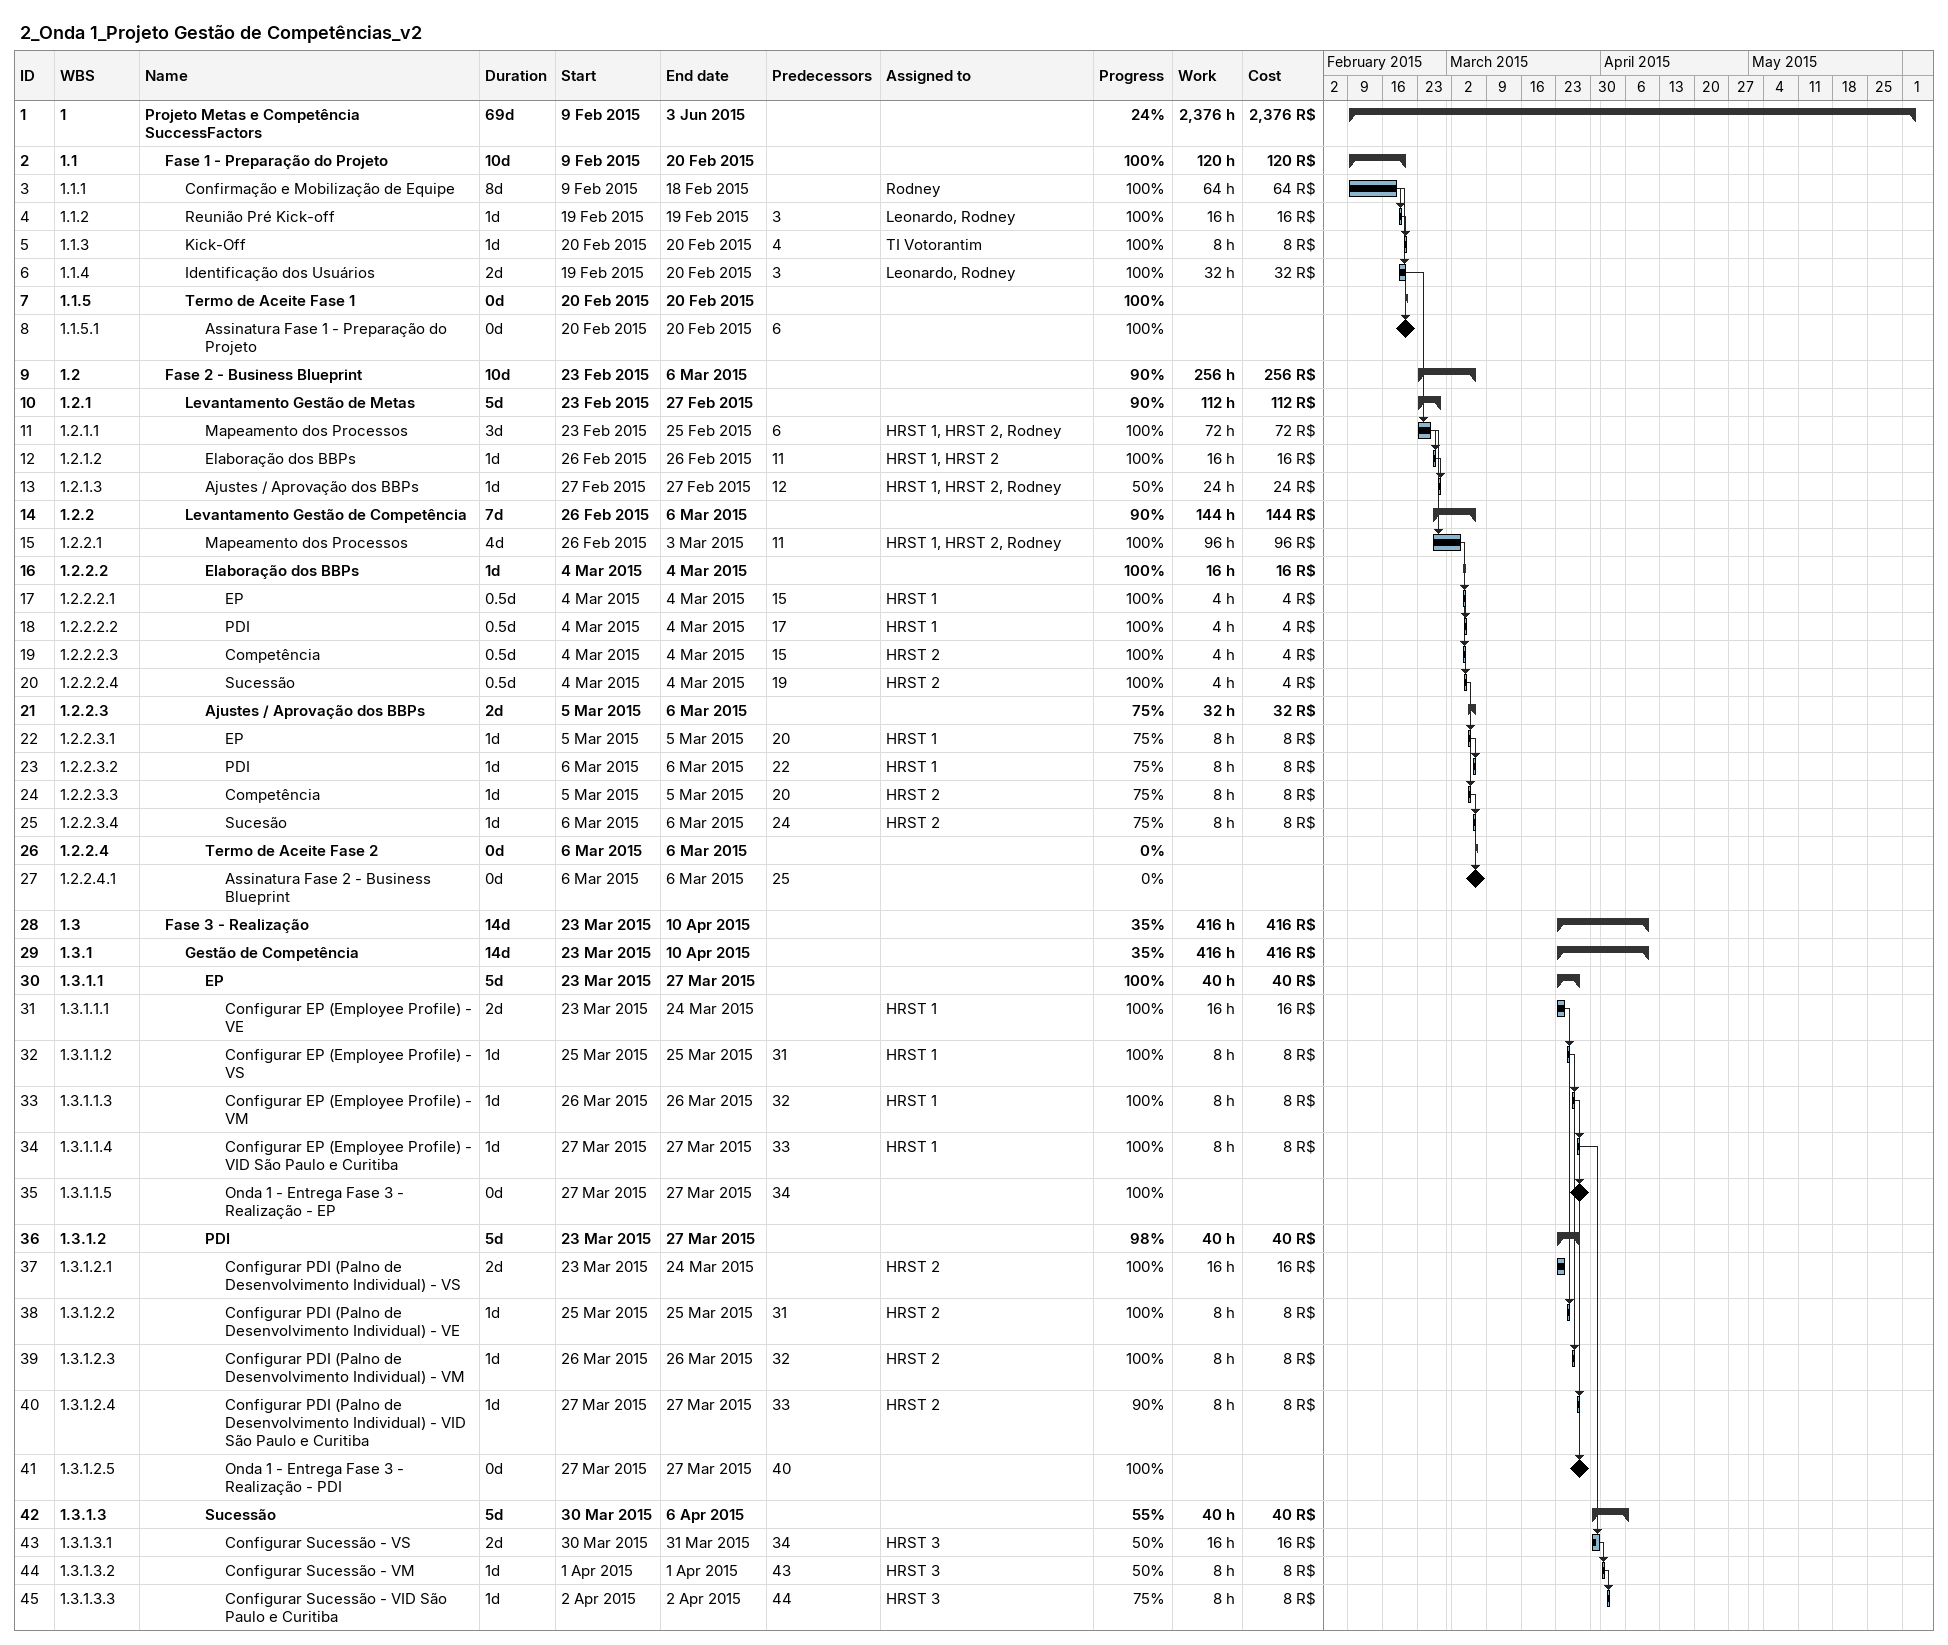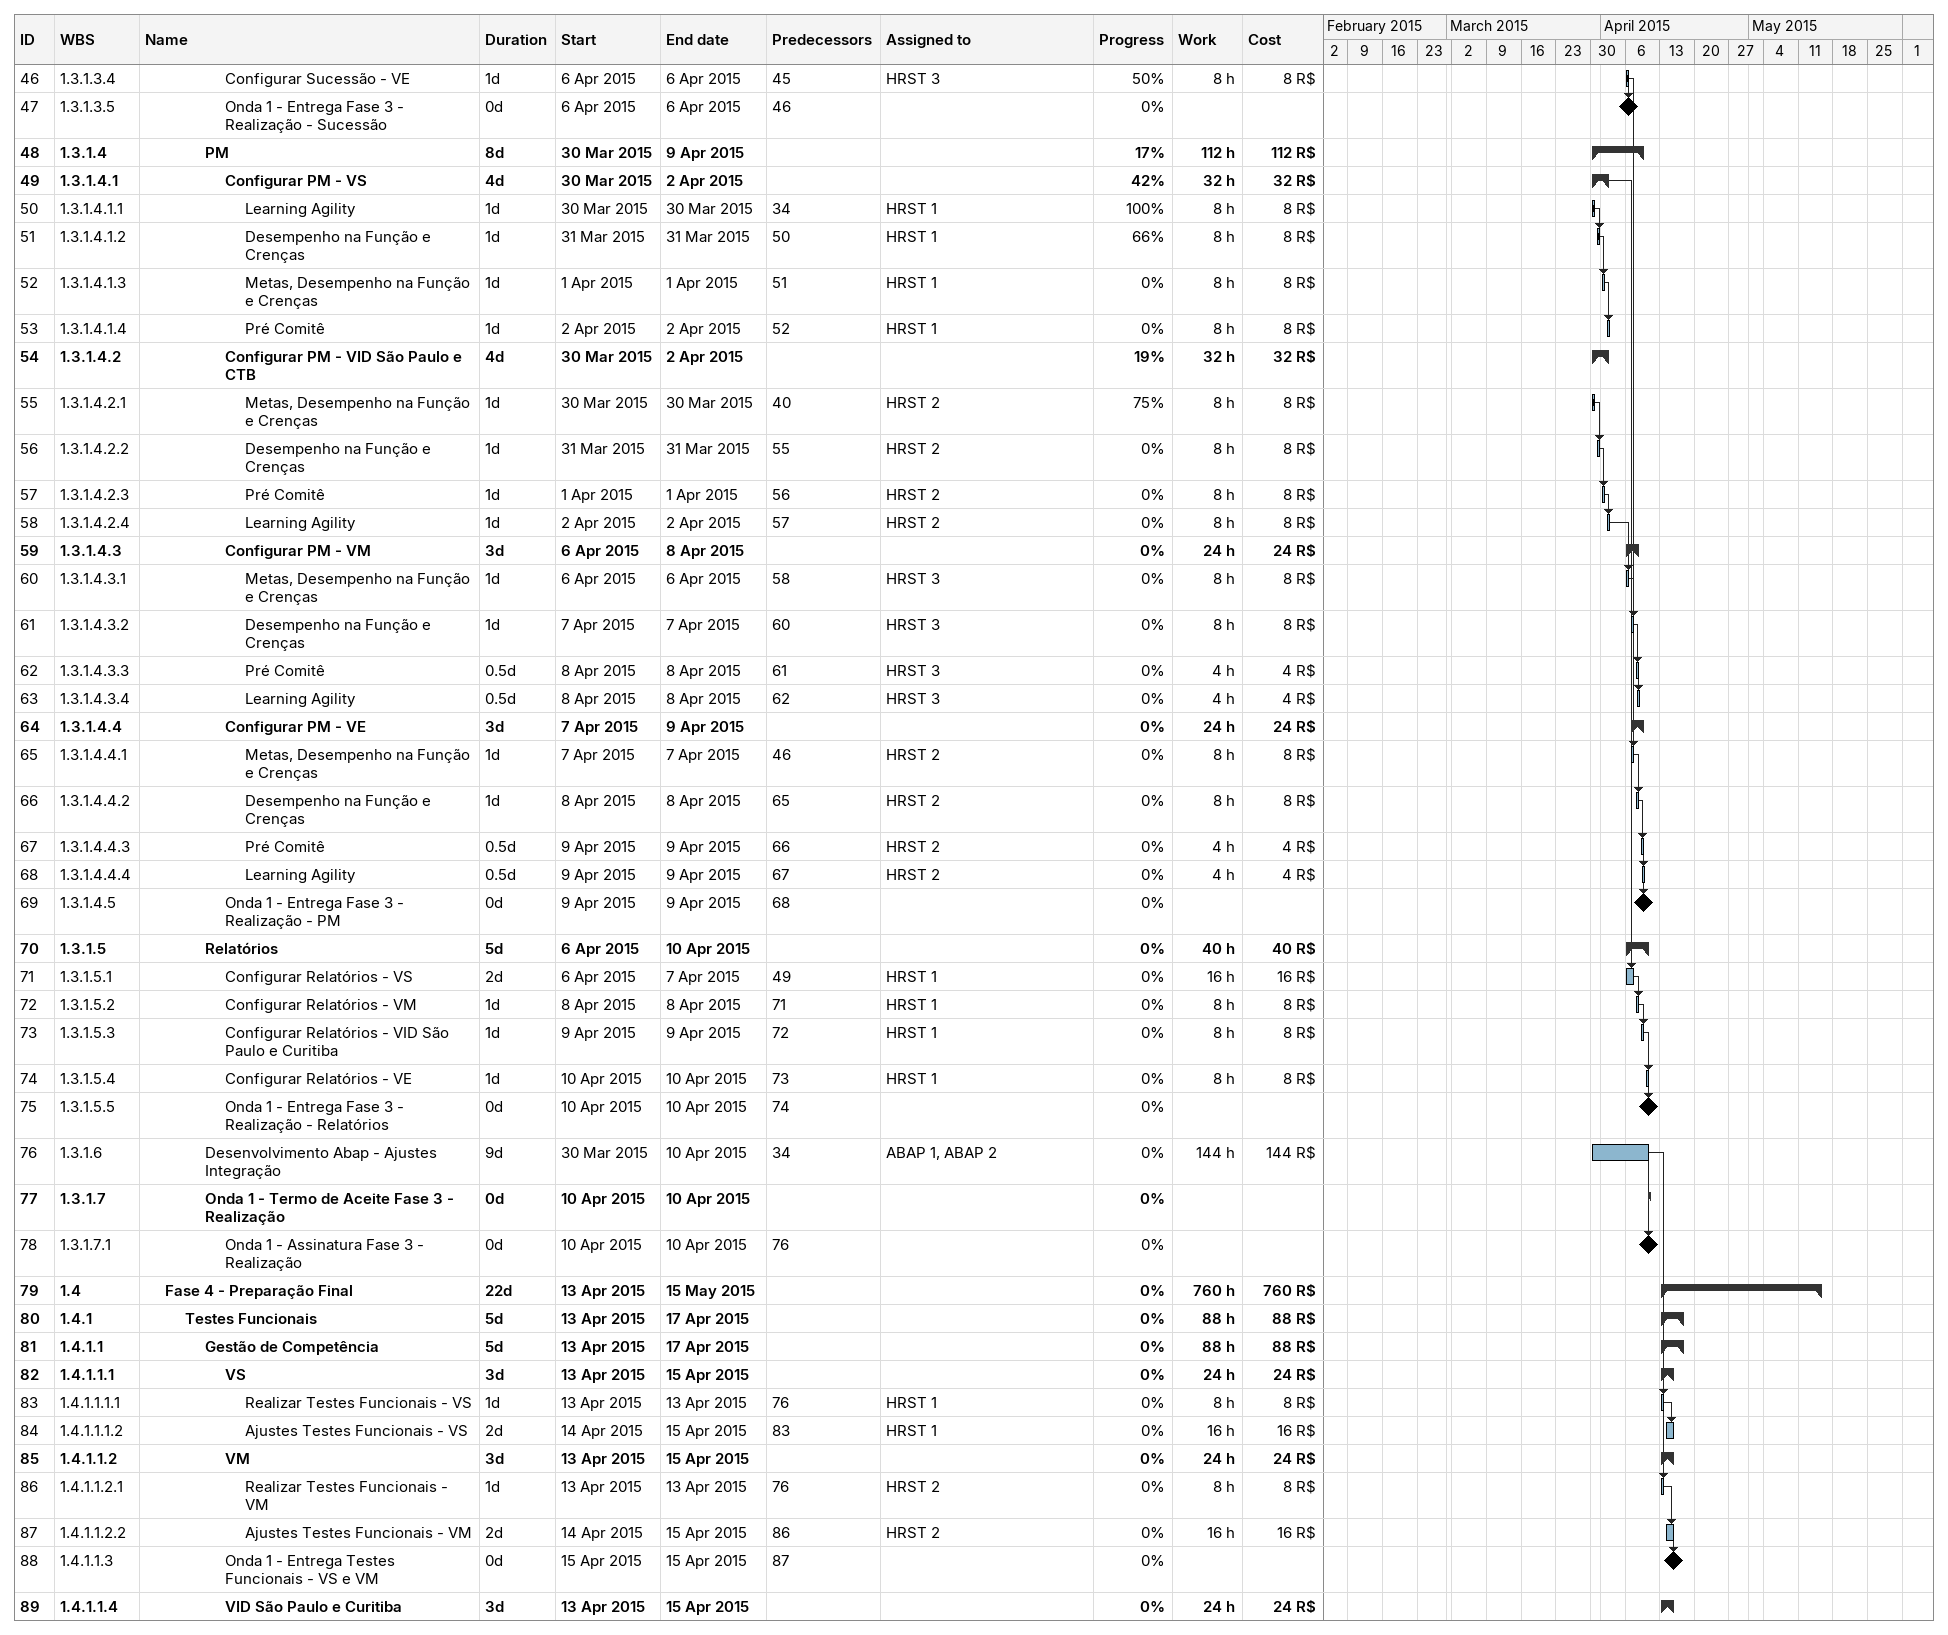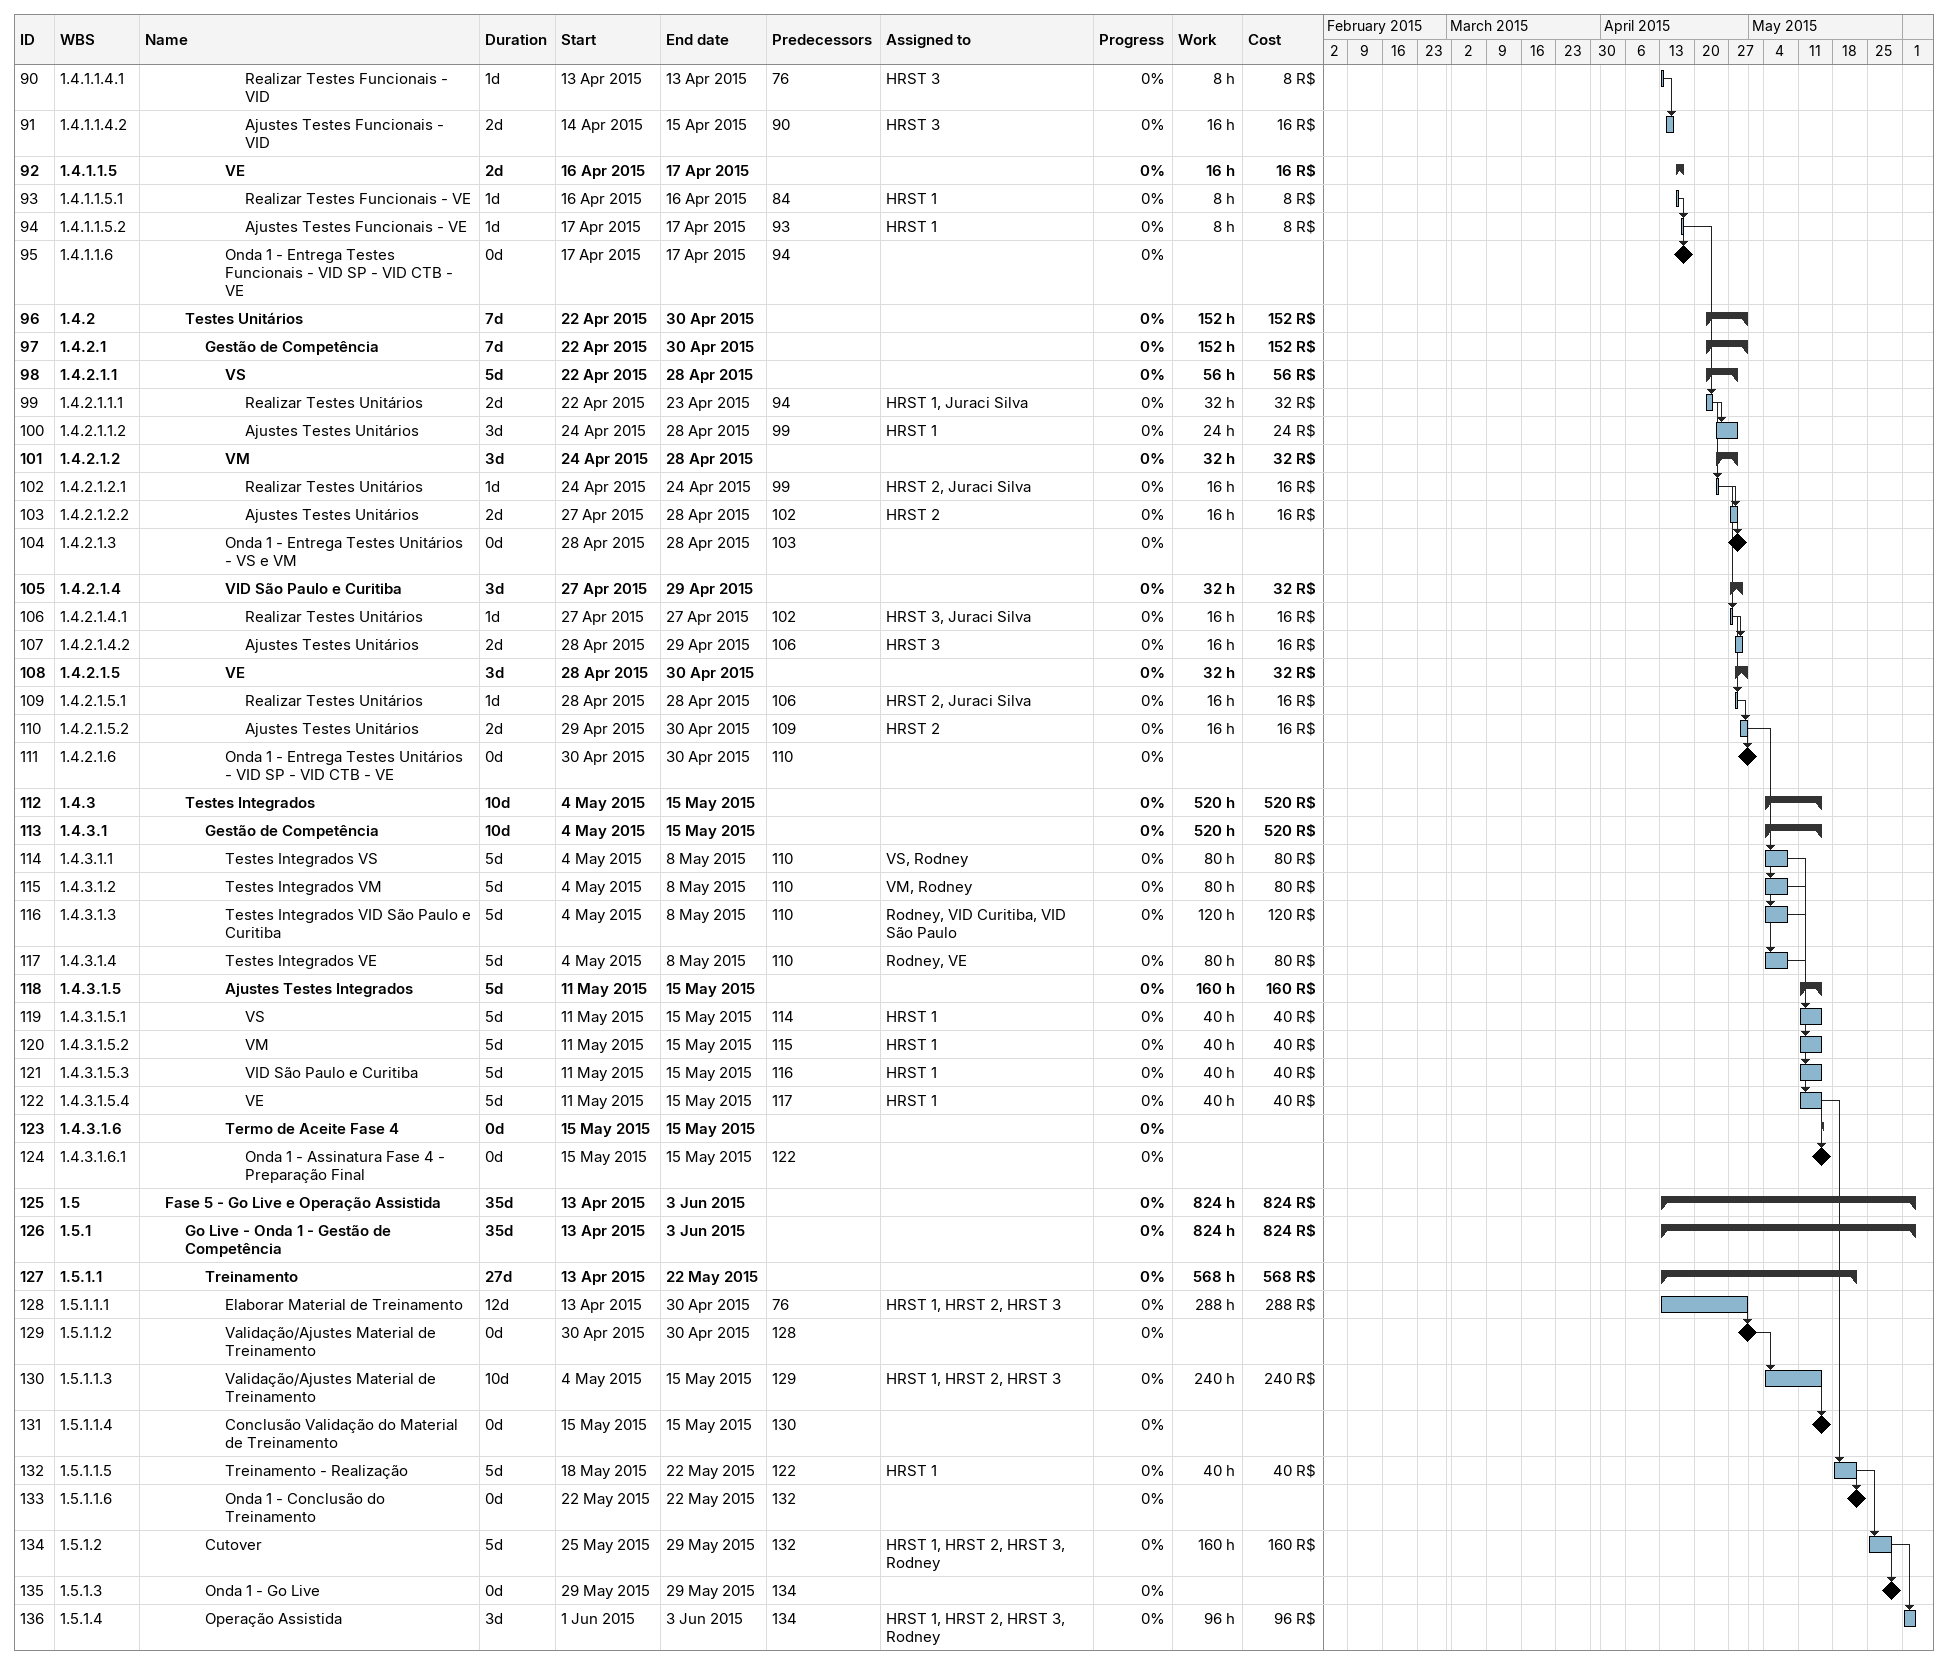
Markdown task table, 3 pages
2_Onda 1_Projeto Gestão de Competências_v2

| ID | WBS | Task | Duration | Start | Finish | Predecessors | Resources | % complete | Work (h) | Cost (R$) |
|---|---|---|---|---|---|---|---|---|---|---|
| 1 | 1 | **Projeto Metas e Competência SuccessFactors** | 69d | 2015-02-09 | 2015-06-03 |  |  | 24 | 2376 | 2376 |
| 2 | 1.1 | **Fase 1 - Preparação do Projeto** | 10d | 2015-02-09 | 2015-02-20 |  |  | 100 | 120 | 120 |
| 3 | 1.1.1 | Confirmação e Mobilização de Equipe | 8d | 2015-02-09 | 2015-02-18 |  | Rodney | 100 | 64 | 64 |
| 4 | 1.1.2 | Reunião Pré Kick-off | 1d | 2015-02-19 | 2015-02-19 | 3 | Leonardo, Rodney | 100 | 16 | 16 |
| 5 | 1.1.3 | Kick-Off | 1d | 2015-02-20 | 2015-02-20 | 4 | TI Votorantim | 100 | 8 | 8 |
| 6 | 1.1.4 | Identificação dos Usuários | 2d | 2015-02-19 | 2015-02-20 | 3 | Leonardo, Rodney | 100 | 32 | 32 |
| 7 | 1.1.5 | **Termo de Aceite Fase 1** | 0d | 2015-02-20 | 2015-02-20 |  |  | 100 |  |  |
| 8 | 1.1.5.1 | Assinatura Fase 1 - Preparação do Projeto | 0d | 2015-02-20 | 2015-02-20 | 6 |  | 100 |  |  |
| 9 | 1.2 | **Fase 2 - Business Blueprint** | 10d | 2015-02-23 | 2015-03-06 |  |  | 90 | 256 | 256 |
| 10 | 1.2.1 | **Levantamento Gestão de Metas** | 5d | 2015-02-23 | 2015-02-27 |  |  | 90 | 112 | 112 |
| 11 | 1.2.1.1 | Mapeamento dos Processos | 3d | 2015-02-23 | 2015-02-25 | 6 | HRST 1, HRST 2, Rodney | 100 | 72 | 72 |
| 12 | 1.2.1.2 | Elaboração dos BBPs | 1d | 2015-02-26 | 2015-02-26 | 11 | HRST 1, HRST 2 | 100 | 16 | 16 |
| 13 | 1.2.1.3 | Ajustes / Aprovação dos BBPs | 1d | 2015-02-27 | 2015-02-27 | 12 | HRST 1, HRST 2, Rodney | 50 | 24 | 24 |
| 14 | 1.2.2 | **Levantamento Gestão de Competência** | 7d | 2015-02-26 | 2015-03-06 |  |  | 90 | 144 | 144 |
| 15 | 1.2.2.1 | Mapeamento dos Processos | 4d | 2015-02-26 | 2015-03-03 | 11 | HRST 1, HRST 2, Rodney | 100 | 96 | 96 |
| 16 | 1.2.2.2 | **Elaboração dos BBPs** | 1d | 2015-03-04 | 2015-03-04 |  |  | 100 | 16 | 16 |
| 17 | 1.2.2.2.1 | EP | 0.5d | 2015-03-04 | 2015-03-04 | 15 | HRST 1 | 100 | 4 | 4 |
| 18 | 1.2.2.2.2 | PDI | 0.5d | 2015-03-04 | 2015-03-04 | 17 | HRST 1 | 100 | 4 | 4 |
| 19 | 1.2.2.2.3 | Competência | 0.5d | 2015-03-04 | 2015-03-04 | 15 | HRST 2 | 100 | 4 | 4 |
| 20 | 1.2.2.2.4 | Sucessão | 0.5d | 2015-03-04 | 2015-03-04 | 19 | HRST 2 | 100 | 4 | 4 |
| 21 | 1.2.2.3 | **Ajustes / Aprovação dos BBPs** | 2d | 2015-03-05 | 2015-03-06 |  |  | 75 | 32 | 32 |
| 22 | 1.2.2.3.1 | EP | 1d | 2015-03-05 | 2015-03-05 | 20 | HRST 1 | 75 | 8 | 8 |
| 23 | 1.2.2.3.2 | PDI | 1d | 2015-03-06 | 2015-03-06 | 22 | HRST 1 | 75 | 8 | 8 |
| 24 | 1.2.2.3.3 | Competência | 1d | 2015-03-05 | 2015-03-05 | 20 | HRST 2 | 75 | 8 | 8 |
| 25 | 1.2.2.3.4 | Sucesão | 1d | 2015-03-06 | 2015-03-06 | 24 | HRST 2 | 75 | 8 | 8 |
| 26 | 1.2.2.4 | **Termo de Aceite Fase 2** | 0d | 2015-03-06 | 2015-03-06 |  |  | 0 |  |  |
| 27 | 1.2.2.4.1 | Assinatura Fase 2 - Business Blueprint | 0d | 2015-03-06 | 2015-03-06 | 25 |  | 0 |  |  |
| 28 | 1.3 | **Fase 3 - Realização** | 14d | 2015-03-23 | 2015-04-10 |  |  | 35 | 416 | 416 |
| 29 | 1.3.1 | **Gestão de Competência** | 14d | 2015-03-23 | 2015-04-10 |  |  | 35 | 416 | 416 |
| 30 | 1.3.1.1 | **EP** | 5d | 2015-03-23 | 2015-03-27 |  |  | 100 | 40 | 40 |
| 31 | 1.3.1.1.1 | Configurar EP (Employee Profile) - VE | 2d | 2015-03-23 | 2015-03-24 |  | HRST 1 | 100 | 16 | 16 |
| 32 | 1.3.1.1.2 | Configurar EP (Employee Profile) - VS | 1d | 2015-03-25 | 2015-03-25 | 31 | HRST 1 | 100 | 8 | 8 |
| 33 | 1.3.1.1.3 | Configurar EP (Employee Profile) - VM | 1d | 2015-03-26 | 2015-03-26 | 32 | HRST 1 | 100 | 8 | 8 |
| 34 | 1.3.1.1.4 | Configurar EP (Employee Profile) - VID São Paulo e Curitiba | 1d | 2015-03-27 | 2015-03-27 | 33 | HRST 1 | 100 | 8 | 8 |
| 35 | 1.3.1.1.5 | Onda 1 - Entrega Fase 3 - Realização - EP | 0d | 2015-03-27 | 2015-03-27 | 34 |  | 100 |  |  |
| 36 | 1.3.1.2 | **PDI** | 5d | 2015-03-23 | 2015-03-27 |  |  | 98 | 40 | 40 |
| 37 | 1.3.1.2.1 | Configurar PDI (Palno de Desenvolvimento Individual) - VS | 2d | 2015-03-23 | 2015-03-24 |  | HRST 2 | 100 | 16 | 16 |
| 38 | 1.3.1.2.2 | Configurar PDI (Palno de Desenvolvimento Individual) - VE | 1d | 2015-03-25 | 2015-03-25 | 31 | HRST 2 | 100 | 8 | 8 |
| 39 | 1.3.1.2.3 | Configurar PDI (Palno de Desenvolvimento Individual) - VM | 1d | 2015-03-26 | 2015-03-26 | 32 | HRST 2 | 100 | 8 | 8 |
| 40 | 1.3.1.2.4 | Configurar PDI (Palno de Desenvolvimento Individual) - VID São Paulo e Curitiba | 1d | 2015-03-27 | 2015-03-27 | 33 | HRST 2 | 90 | 8 | 8 |
| 41 | 1.3.1.2.5 | Onda 1 - Entrega Fase 3 - Realização - PDI | 0d | 2015-03-27 | 2015-03-27 | 40 |  | 100 |  |  |
| 42 | 1.3.1.3 | **Sucessão** | 5d | 2015-03-30 | 2015-04-06 |  |  | 55 | 40 | 40 |
| 43 | 1.3.1.3.1 | Configurar Sucessão - VS | 2d | 2015-03-30 | 2015-03-31 | 34 | HRST 3 | 50 | 16 | 16 |
| 44 | 1.3.1.3.2 | Configurar Sucessão - VM | 1d | 2015-04-01 | 2015-04-01 | 43 | HRST 3 | 50 | 8 | 8 |
| 45 | 1.3.1.3.3 | Configurar Sucessão - VID São Paulo e Curitiba | 1d | 2015-04-02 | 2015-04-02 | 44 | HRST 3 | 75 | 8 | 8 |
| 46 | 1.3.1.3.4 | Configurar Sucessão - VE | 1d | 2015-04-06 | 2015-04-06 | 45 | HRST 3 | 50 | 8 | 8 |
| 47 | 1.3.1.3.5 | Onda 1 - Entrega Fase 3 - Realização - Sucessão | 0d | 2015-04-06 | 2015-04-06 | 46 |  | 0 |  |  |
| 48 | 1.3.1.4 | **PM** | 8d | 2015-03-30 | 2015-04-09 |  |  | 17 | 112 | 112 |
| 49 | 1.3.1.4.1 | **Configurar PM - VS** | 4d | 2015-03-30 | 2015-04-02 |  |  | 42 | 32 | 32 |
| 50 | 1.3.1.4.1.1 | Learning Agility | 1d | 2015-03-30 | 2015-03-30 | 34 | HRST 1 | 100 | 8 | 8 |
| 51 | 1.3.1.4.1.2 | Desempenho na Função e Crenças | 1d | 2015-03-31 | 2015-03-31 | 50 | HRST 1 | 66 | 8 | 8 |
| 52 | 1.3.1.4.1.3 | Metas, Desempenho na Função e Crenças | 1d | 2015-04-01 | 2015-04-01 | 51 | HRST 1 | 0 | 8 | 8 |
| 53 | 1.3.1.4.1.4 | Pré Comitê | 1d | 2015-04-02 | 2015-04-02 | 52 | HRST 1 | 0 | 8 | 8 |
| 54 | 1.3.1.4.2 | **Configurar PM - VID São Paulo e CTB** | 4d | 2015-03-30 | 2015-04-02 |  |  | 19 | 32 | 32 |
| 55 | 1.3.1.4.2.1 | Metas, Desempenho na Função e Crenças | 1d | 2015-03-30 | 2015-03-30 | 40 | HRST 2 | 75 | 8 | 8 |
| 56 | 1.3.1.4.2.2 | Desempenho na Função e Crenças | 1d | 2015-03-31 | 2015-03-31 | 55 | HRST 2 | 0 | 8 | 8 |
| 57 | 1.3.1.4.2.3 | Pré Comitê | 1d | 2015-04-01 | 2015-04-01 | 56 | HRST 2 | 0 | 8 | 8 |
| 58 | 1.3.1.4.2.4 | Learning Agility | 1d | 2015-04-02 | 2015-04-02 | 57 | HRST 2 | 0 | 8 | 8 |
| 59 | 1.3.1.4.3 | **Configurar PM - VM** | 3d | 2015-04-06 | 2015-04-08 |  |  | 0 | 24 | 24 |
| 60 | 1.3.1.4.3.1 | Metas, Desempenho na Função e Crenças | 1d | 2015-04-06 | 2015-04-06 | 58 | HRST 3 | 0 | 8 | 8 |
| 61 | 1.3.1.4.3.2 | Desempenho na Função e Crenças | 1d | 2015-04-07 | 2015-04-07 | 60 | HRST 3 | 0 | 8 | 8 |
| 62 | 1.3.1.4.3.3 | Pré Comitê | 0.5d | 2015-04-08 | 2015-04-08 | 61 | HRST 3 | 0 | 4 | 4 |
| 63 | 1.3.1.4.3.4 | Learning Agility | 0.5d | 2015-04-08 | 2015-04-08 | 62 | HRST 3 | 0 | 4 | 4 |
| 64 | 1.3.1.4.4 | **Configurar PM - VE** | 3d | 2015-04-07 | 2015-04-09 |  |  | 0 | 24 | 24 |
| 65 | 1.3.1.4.4.1 | Metas, Desempenho na Função e Crenças | 1d | 2015-04-07 | 2015-04-07 | 46 | HRST 2 | 0 | 8 | 8 |
| 66 | 1.3.1.4.4.2 | Desempenho na Função e Crenças | 1d | 2015-04-08 | 2015-04-08 | 65 | HRST 2 | 0 | 8 | 8 |
| 67 | 1.3.1.4.4.3 | Pré Comitê | 0.5d | 2015-04-09 | 2015-04-09 | 66 | HRST 2 | 0 | 4 | 4 |
| 68 | 1.3.1.4.4.4 | Learning Agility | 0.5d | 2015-04-09 | 2015-04-09 | 67 | HRST 2 | 0 | 4 | 4 |
| 69 | 1.3.1.4.5 | Onda 1 - Entrega Fase 3 - Realização - PM | 0d | 2015-04-09 | 2015-04-09 | 68 |  | 0 |  |  |
| 70 | 1.3.1.5 | **Relatórios** | 5d | 2015-04-06 | 2015-04-10 |  |  | 0 | 40 | 40 |
| 71 | 1.3.1.5.1 | Configurar Relatórios - VS | 2d | 2015-04-06 | 2015-04-07 | 49 | HRST 1 | 0 | 16 | 16 |
| 72 | 1.3.1.5.2 | Configurar Relatórios - VM | 1d | 2015-04-08 | 2015-04-08 | 71 | HRST 1 | 0 | 8 | 8 |
| 73 | 1.3.1.5.3 | Configurar Relatórios - VID São Paulo e Curitiba | 1d | 2015-04-09 | 2015-04-09 | 72 | HRST 1 | 0 | 8 | 8 |
| 74 | 1.3.1.5.4 | Configurar Relatórios - VE | 1d | 2015-04-10 | 2015-04-10 | 73 | HRST 1 | 0 | 8 | 8 |
| 75 | 1.3.1.5.5 | Onda 1 - Entrega Fase 3 - Realização - Relatórios | 0d | 2015-04-10 | 2015-04-10 | 74 |  | 0 |  |  |
| 76 | 1.3.1.6 | Desenvolvimento Abap - Ajustes Integração | 9d | 2015-03-30 | 2015-04-10 | 34 | ABAP 1, ABAP 2 | 0 | 144 | 144 |
| 77 | 1.3.1.7 | **Onda 1 - Termo de Aceite Fase 3 - Realização** | 0d | 2015-04-10 | 2015-04-10 |  |  | 0 |  |  |
| 78 | 1.3.1.7.1 | Onda 1 - Assinatura Fase 3 - Realização | 0d | 2015-04-10 | 2015-04-10 | 76 |  | 0 |  |  |
| 79 | 1.4 | **Fase 4 - Preparação Final** | 22d | 2015-04-13 | 2015-05-15 |  |  | 0 | 760 | 760 |
| 80 | 1.4.1 | **Testes Funcionais** | 5d | 2015-04-13 | 2015-04-17 |  |  | 0 | 88 | 88 |
| 81 | 1.4.1.1 | **Gestão de Competência** | 5d | 2015-04-13 | 2015-04-17 |  |  | 0 | 88 | 88 |
| 82 | 1.4.1.1.1 | **VS** | 3d | 2015-04-13 | 2015-04-15 |  |  | 0 | 24 | 24 |
| 83 | 1.4.1.1.1.1 | Realizar Testes Funcionais - VS | 1d | 2015-04-13 | 2015-04-13 | 76 | HRST 1 | 0 | 8 | 8 |
| 84 | 1.4.1.1.1.2 | Ajustes Testes Funcionais - VS | 2d | 2015-04-14 | 2015-04-15 | 83 | HRST 1 | 0 | 16 | 16 |
| 85 | 1.4.1.1.2 | **VM** | 3d | 2015-04-13 | 2015-04-15 |  |  | 0 | 24 | 24 |
| 86 | 1.4.1.1.2.1 | Realizar Testes Funcionais - VM | 1d | 2015-04-13 | 2015-04-13 | 76 | HRST 2 | 0 | 8 | 8 |
| 87 | 1.4.1.1.2.2 | Ajustes Testes Funcionais - VM | 2d | 2015-04-14 | 2015-04-15 | 86 | HRST 2 | 0 | 16 | 16 |
| 88 | 1.4.1.1.3 | Onda 1 - Entrega Testes Funcionais - VS e VM | 0d | 2015-04-15 | 2015-04-15 | 87 |  | 0 |  |  |
| 89 | 1.4.1.1.4 | **VID São Paulo e Curitiba** | 3d | 2015-04-13 | 2015-04-15 |  |  | 0 | 24 | 24 |
| 90 | 1.4.1.1.4.1 | Realizar Testes Funcionais - VID | 1d | 2015-04-13 | 2015-04-13 | 76 | HRST 3 | 0 | 8 | 8 |
| 91 | 1.4.1.1.4.2 | Ajustes Testes Funcionais - VID | 2d | 2015-04-14 | 2015-04-15 | 90 | HRST 3 | 0 | 16 | 16 |
| 92 | 1.4.1.1.5 | **VE** | 2d | 2015-04-16 | 2015-04-17 |  |  | 0 | 16 | 16 |
| 93 | 1.4.1.1.5.1 | Realizar Testes Funcionais - VE | 1d | 2015-04-16 | 2015-04-16 | 84 | HRST 1 | 0 | 8 | 8 |
| 94 | 1.4.1.1.5.2 | Ajustes Testes Funcionais - VE | 1d | 2015-04-17 | 2015-04-17 | 93 | HRST 1 | 0 | 8 | 8 |
| 95 | 1.4.1.1.6 | Onda 1 - Entrega Testes Funcionais - VID SP - VID CTB - VE | 0d | 2015-04-17 | 2015-04-17 | 94 |  | 0 |  |  |
| 96 | 1.4.2 | **Testes Unitários** | 7d | 2015-04-22 | 2015-04-30 |  |  | 0 | 152 | 152 |
| 97 | 1.4.2.1 | **Gestão de Competência** | 7d | 2015-04-22 | 2015-04-30 |  |  | 0 | 152 | 152 |
| 98 | 1.4.2.1.1 | **VS** | 5d | 2015-04-22 | 2015-04-28 |  |  | 0 | 56 | 56 |
| 99 | 1.4.2.1.1.1 | Realizar Testes Unitários | 2d | 2015-04-22 | 2015-04-23 | 94 | HRST 1, Juraci Silva | 0 | 32 | 32 |
| 100 | 1.4.2.1.1.2 | Ajustes Testes Unitários | 3d | 2015-04-24 | 2015-04-28 | 99 | HRST 1 | 0 | 24 | 24 |
| 101 | 1.4.2.1.2 | **VM** | 3d | 2015-04-24 | 2015-04-28 |  |  | 0 | 32 | 32 |
| 102 | 1.4.2.1.2.1 | Realizar Testes Unitários | 1d | 2015-04-24 | 2015-04-24 | 99 | HRST 2, Juraci Silva | 0 | 16 | 16 |
| 103 | 1.4.2.1.2.2 | Ajustes Testes Unitários | 2d | 2015-04-27 | 2015-04-28 | 102 | HRST 2 | 0 | 16 | 16 |
| 104 | 1.4.2.1.3 | Onda 1 - Entrega Testes Unitários - VS e VM | 0d | 2015-04-28 | 2015-04-28 | 103 |  | 0 |  |  |
| 105 | 1.4.2.1.4 | **VID São Paulo e Curitiba** | 3d | 2015-04-27 | 2015-04-29 |  |  | 0 | 32 | 32 |
| 106 | 1.4.2.1.4.1 | Realizar Testes Unitários | 1d | 2015-04-27 | 2015-04-27 | 102 | HRST 3, Juraci Silva | 0 | 16 | 16 |
| 107 | 1.4.2.1.4.2 | Ajustes Testes Unitários | 2d | 2015-04-28 | 2015-04-29 | 106 | HRST 3 | 0 | 16 | 16 |
| 108 | 1.4.2.1.5 | **VE** | 3d | 2015-04-28 | 2015-04-30 |  |  | 0 | 32 | 32 |
| 109 | 1.4.2.1.5.1 | Realizar Testes Unitários | 1d | 2015-04-28 | 2015-04-28 | 106 | HRST 2, Juraci Silva | 0 | 16 | 16 |
| 110 | 1.4.2.1.5.2 | Ajustes Testes Unitários | 2d | 2015-04-29 | 2015-04-30 | 109 | HRST 2 | 0 | 16 | 16 |
| 111 | 1.4.2.1.6 | Onda 1 - Entrega Testes Unitários - VID SP - VID CTB - VE | 0d | 2015-04-30 | 2015-04-30 | 110 |  | 0 |  |  |
| 112 | 1.4.3 | **Testes Integrados** | 10d | 2015-05-04 | 2015-05-15 |  |  | 0 | 520 | 520 |
| 113 | 1.4.3.1 | **Gestão de Competência** | 10d | 2015-05-04 | 2015-05-15 |  |  | 0 | 520 | 520 |
| 114 | 1.4.3.1.1 | Testes Integrados VS | 5d | 2015-05-04 | 2015-05-08 | 110 | VS, Rodney | 0 | 80 | 80 |
| 115 | 1.4.3.1.2 | Testes Integrados VM | 5d | 2015-05-04 | 2015-05-08 | 110 | VM, Rodney | 0 | 80 | 80 |
| 116 | 1.4.3.1.3 | Testes Integrados VID São Paulo e Curitiba | 5d | 2015-05-04 | 2015-05-08 | 110 | Rodney, VID Curitiba, VID São Paulo | 0 | 120 | 120 |
| 117 | 1.4.3.1.4 | Testes Integrados VE | 5d | 2015-05-04 | 2015-05-08 | 110 | Rodney, VE | 0 | 80 | 80 |
| 118 | 1.4.3.1.5 | **Ajustes Testes Integrados** | 5d | 2015-05-11 | 2015-05-15 |  |  | 0 | 160 | 160 |
| 119 | 1.4.3.1.5.1 | VS | 5d | 2015-05-11 | 2015-05-15 | 114 | HRST 1 | 0 | 40 | 40 |
| 120 | 1.4.3.1.5.2 | VM | 5d | 2015-05-11 | 2015-05-15 | 115 | HRST 1 | 0 | 40 | 40 |
| 121 | 1.4.3.1.5.3 | VID São Paulo e Curitiba | 5d | 2015-05-11 | 2015-05-15 | 116 | HRST 1 | 0 | 40 | 40 |
| 122 | 1.4.3.1.5.4 | VE | 5d | 2015-05-11 | 2015-05-15 | 117 | HRST 1 | 0 | 40 | 40 |
| 123 | 1.4.3.1.6 | **Termo de Aceite Fase 4** | 0d | 2015-05-15 | 2015-05-15 |  |  | 0 |  |  |
| 124 | 1.4.3.1.6.1 | Onda 1 - Assinatura Fase 4 - Preparação Final | 0d | 2015-05-15 | 2015-05-15 | 122 |  | 0 |  |  |
| 125 | 1.5 | **Fase 5 - Go Live e Operação Assistida** | 35d | 2015-04-13 | 2015-06-03 |  |  | 0 | 824 | 824 |
| 126 | 1.5.1 | **Go Live - Onda 1 - Gestão de Competência** | 35d | 2015-04-13 | 2015-06-03 |  |  | 0 | 824 | 824 |
| 127 | 1.5.1.1 | **Treinamento** | 27d | 2015-04-13 | 2015-05-22 |  |  | 0 | 568 | 568 |
| 128 | 1.5.1.1.1 | Elaborar Material de Treinamento | 12d | 2015-04-13 | 2015-04-30 | 76 | HRST 1, HRST 2, HRST 3 | 0 | 288 | 288 |
| 129 | 1.5.1.1.2 | Validação/Ajustes Material de Treinamento | 0d | 2015-04-30 | 2015-04-30 | 128 |  | 0 |  |  |
| 130 | 1.5.1.1.3 | Validação/Ajustes Material de Treinamento | 10d | 2015-05-04 | 2015-05-15 | 129 | HRST 1, HRST 2, HRST 3 | 0 | 240 | 240 |
| 131 | 1.5.1.1.4 | Conclusão Validação do Material de Treinamento | 0d | 2015-05-15 | 2015-05-15 | 130 |  | 0 |  |  |
| 132 | 1.5.1.1.5 | Treinamento - Realização | 5d | 2015-05-18 | 2015-05-22 | 122 | HRST 1 | 0 | 40 | 40 |
| 133 | 1.5.1.1.6 | Onda 1 - Conclusão do Treinamento | 0d | 2015-05-22 | 2015-05-22 | 132 |  | 0 |  |  |
| 134 | 1.5.1.2 | Cutover | 5d | 2015-05-25 | 2015-05-29 | 132 | HRST 1, HRST 2, HRST 3, Rodney | 0 | 160 | 160 |
| 135 | 1.5.1.3 | Onda 1 - Go Live | 0d | 2015-05-29 | 2015-05-29 | 134 |  | 0 |  |  |
| 136 | 1.5.1.4 | Operação Assistida | 3d | 2015-06-01 | 2015-06-03 | 134 | HRST 1, HRST 2, HRST 3, Rodney | 0 | 96 | 96 |
